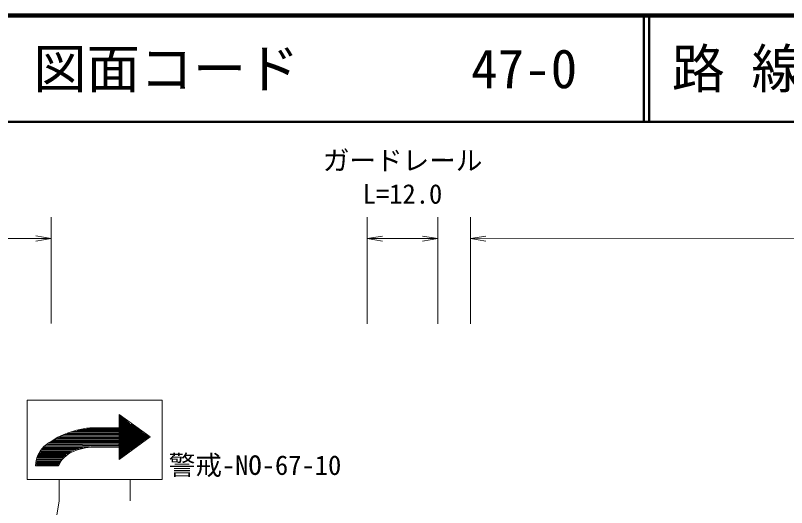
# Model space of a CAD drawing. Units: millimetres, scale not verified. Extents: x 40000 to 680000, y 20000 to 380000.
# Drawn here: x 118694 to 191173, y 333772 to 380000 of the extents above; entities that cross this region are included whole.
import ezdxf
from ezdxf.enums import TextEntityAlignment as Align

# ---------------------------------------------------------------- set-up
doc = ezdxf.new("R2010")
doc.units = ezdxf.units.MM
doc.header["$LTSCALE"] = 1000
for name, color, linetype, lineweight in [('M-STR-STR3', 7, 'Continuous', 13), ('M-STR-STRC', 7, 'Continuous', 13), ('M-TTL', 2, 'Continuous', 140), ('M-TTL-LINE', 7, 'Continuous', 50), ('M-TTL-TXT', 7, 'Continuous', 13)]:
    doc.layers.add(name, color=color, linetype=linetype, lineweight=lineweight)
doc.styles.add('ＭＳ ゴシック', font='')
doc.styles.get('ＭＳ ゴシック').set_extended_font_data('MS Gothic')

# ---------------------------------------------------------------- blocks, each defined once
blk = doc.blocks.new('open_arrow')
at = {"color": 0, "linetype": 'Continuous', "lineweight": -2}
blk.add_lwpolyline([(7.5, 1.25), (0, 0), (7.5, -1.25)], dxfattribs=at)

msp = doc.modelspace()

# ---------------------------------------------------------------- linework, layer by layer
at = {"layer": 'M-STR-STR3'}
for p, q in [((122062, 351049), (122065, 361049)), ((151758, 351038), (151762, 361038)), ((158394, 351036), (158397, 361036)), ((161450, 351035), (161453, 361035)), ((63810, 359068), (122065, 359049)), ((151761, 359038), (158397, 359036)), ((161453, 359035), (258032, 359002))]:
    msp.add_line(p, q, dxfattribs=at)
at = {"layer": 'M-STR-STRC'}
for p, q in [((119804, 343869), (119802, 336399)), ((132494, 343865), (119804, 343869)), ((132492, 336395), (132494, 343865)), ((128442, 338297), (128444, 342504)), ((128444, 342504), (131354, 340416)), ((128510, 338346), (128511, 342456)), ((128600, 338411), (128601, 342391)), ((128690, 338477), (128691, 342327)), ((128780, 338542), (128781, 342262)), ((128870, 338608), (128871, 342198)), ((128960, 338673), (128961, 342140)), ((129050, 338739), (129051, 342050)), ((129140, 338804), (129141, 341960)), ((129230, 338870), (129231, 341870)), ((129320, 338935), (129321, 341780)), ((129410, 339119), (129411, 341690)), ((129500, 339209), (129501, 341600)), ((129590, 339132), (129591, 341681)), ((129680, 339197), (129681, 341617)), ((129768, 339262), (129769, 341553)), ((129858, 339327), (129859, 341489)), ((129948, 339393), (129949, 341424)), ((128557, 340740), (123543, 340740)), ((128452, 340845), (123856, 340847)), ((128512, 340920), (124187, 340937)), ((128452, 341025), (124488, 341011)), ((128452, 341100), (124760, 341101)), ((128452, 341190), (125400, 341191)), ((128449, 341276), (126012, 341276)), ((130038, 339458), (130039, 341360)), ((130129, 339524), (130129, 341295)), ((130219, 339589), (130219, 341230)), ((130309, 339655), (130309, 341166)), ((130399, 339720), (130399, 341101)), ((130489, 339844), (130489, 341009)), ((130579, 339893), (130579, 340915)), ((130669, 339943), (130669, 340812)), ((130759, 340020), (130759, 340760)), ((130849, 340124), (130849, 340708)), ((130939, 340176), (130939, 340656)), ((130939, 340176), (130939, 340656)), ((128407, 339977), (122060, 339979)), ((128392, 340067), (122222, 340060)), ((128482, 340142), (122339, 340133)), ((128482, 340246), (122489, 340222)), ((128407, 340321), (122665, 340323)), ((128437, 340426), (122836, 340412)), ((128407, 340531), (123001, 340526)), ((128467, 340636), (123282, 340637)), ((128467, 340636), (123282, 340637)), ((128442, 338297), (131354, 340416)), ((128974, 338683), (130219, 339927)), ((128974, 338683), (130219, 339927)), ((131029, 340228), (131029, 340604)), ((131119, 340280), (131119, 340552)), ((131209, 340332), (131209, 340500)), ((124619, 339275), (121176, 339276)), ((124410, 339185), (121221, 339231)), ((124994, 339350), (121240, 339341)), ((125652, 339446), (121345, 339456)), ((128452, 339558), (121495, 339547)), ((128392, 339618), (121624, 339654)), ((128392, 339708), (121730, 339740)), ((128437, 339812), (121910, 339800)), ((128407, 339887), (121925, 339889)), ((128443, 339456), (126042, 339461)), ((123291, 338570), (120787, 338558)), ((123479, 338662), (120829, 338647)), ((123433, 338727), (120877, 338722)), ((123586, 338796), (120937, 338812)), ((123796, 338886), (120952, 338887)), ((123994, 339057), (120982, 339027)), ((123871, 339006), (121011, 339036)), ((123796, 338931), (121057, 338962)), ((124170, 339110), (121131, 339141)), ((122853, 337973), (120622, 338004)), ((122981, 338124), (120632, 338094)), ((122860, 337929), (120637, 337914)), ((122811, 337838), (120637, 337854)), ((122957, 338213), (120667, 338184)), ((122703, 337779), (120667, 337764)), ((123090, 338272), (120697, 338273)), ((122868, 338048), (120712, 338034)), ((123181, 338475), (120719, 338468)), ((123132, 338377), (120754, 338364)), ((120592, 337708), (122595, 337707)), ((122750, 337707), (122517, 337707)), ((119802, 336399), (122522, 336398)), ((122951, 336398), (122334, 336398)), ((122802, 336398), (122801, 334398)), ((122836, 336398), (132492, 336395)), ((129492, 336396), (129491, 334396)), ((119538, 314525), (122801, 334398))]:
    msp.add_line(p, q, dxfattribs=at)
for centre, radius, start, end in [((126396, 333322), 7964, 92.75899, 129.11908), ((123098, 337684), 2506, 133.55876, 179.46725), ((126174, 334304), 5159, 91.4699, 114.30598), ((125039, 336715), 2495, 113.35244, 156.57183)]:
    msp.add_arc(centre, radius, start, end, dxfattribs=at)
at = {"layer": 'M-TTL'}
msp.add_line((680000, 380000), (40000, 380000), dxfattribs=at)
at = {"layer": 'M-TTL-LINE'}
for p, q in [((177750, 380000), (177750, 370000)), ((178250, 380000), (178250, 370000)), ((40000, 370000), (680000, 370000))]:
    msp.add_line(p, q, dxfattribs=at)

# ---------------------------------------------------------------- block references
at = {"layer": 'M-STR-STR3', "xscale": 193, "yscale": 193, "rotation": 180}
for p in [(122065, 359049), (158397, 359036)]:
    msp.add_blockref('open_arrow', p, dxfattribs=at)
at = {"layer": 'M-STR-STR3', "xscale": 193, "yscale": 193}
for p in [(151761, 359038), (161453, 359035)]:
    msp.add_blockref('open_arrow', p, dxfattribs=at)

# ---------------------------------------------------------------- texts
at = {"layer": 'M-STR-STR3', "style": 'ＭＳ ゴシック'}
for s, p in [('ガードレール', (147581, 364914)), ('L=12.0', (151330, 361770))]:
    msp.add_text(s, height=1833, rotation=359.98, dxfattribs=at).set_placement(p, align=Align.BOTTOM_LEFT)
at = {"layer": 'M-STR-STRC', "style": 'ＭＳ ゴシック'}
msp.add_text('警戒-NO-67-10', height=1833, rotation=359.98, dxfattribs=at).set_placement((133099, 336293), align=Align.BOTTOM_LEFT)
at = {"layer": 'M-TTL-TXT', "style": 'ＭＳ ゴシック'}
for s, p in [('図面コード', (120380, 375000)), ('路 線 名', (180380, 375000)), ('47-0', (161521, 375000))]:
    msp.add_text(s, height=3666, dxfattribs=at).set_placement(p, align=Align.MIDDLE_LEFT)

doc.saveas('drawing.dxf')
